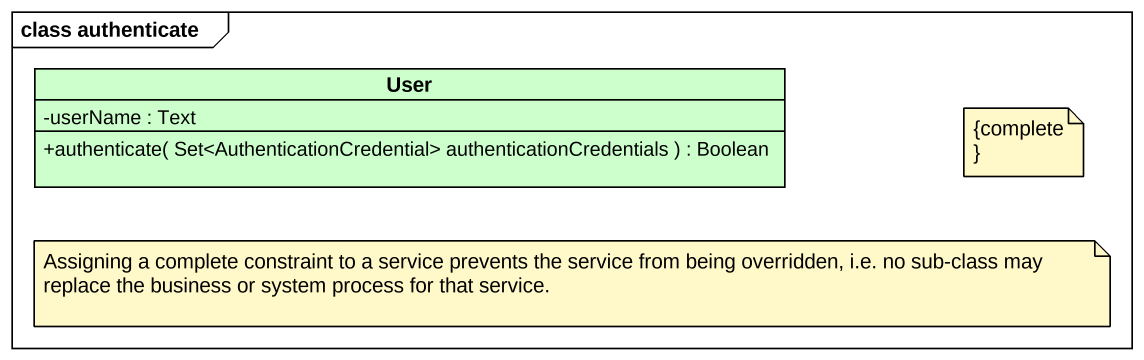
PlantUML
@startuml
mainframe class authenticate
hide circle
hide empty members
skinparam classAttributeIconSize 0
class User #CCFFCC {
  -userName : Text
  +authenticate( Set<AuthenticationCredential> authenticationCredentials ) : Boolean
}
note as N1
  {complete}
end note
note as N2
  Assigning a complete constraint to a service prevents the service from being overridden, i.e. no sub-class may replace the business or system process for that service.
end note
@enduml
